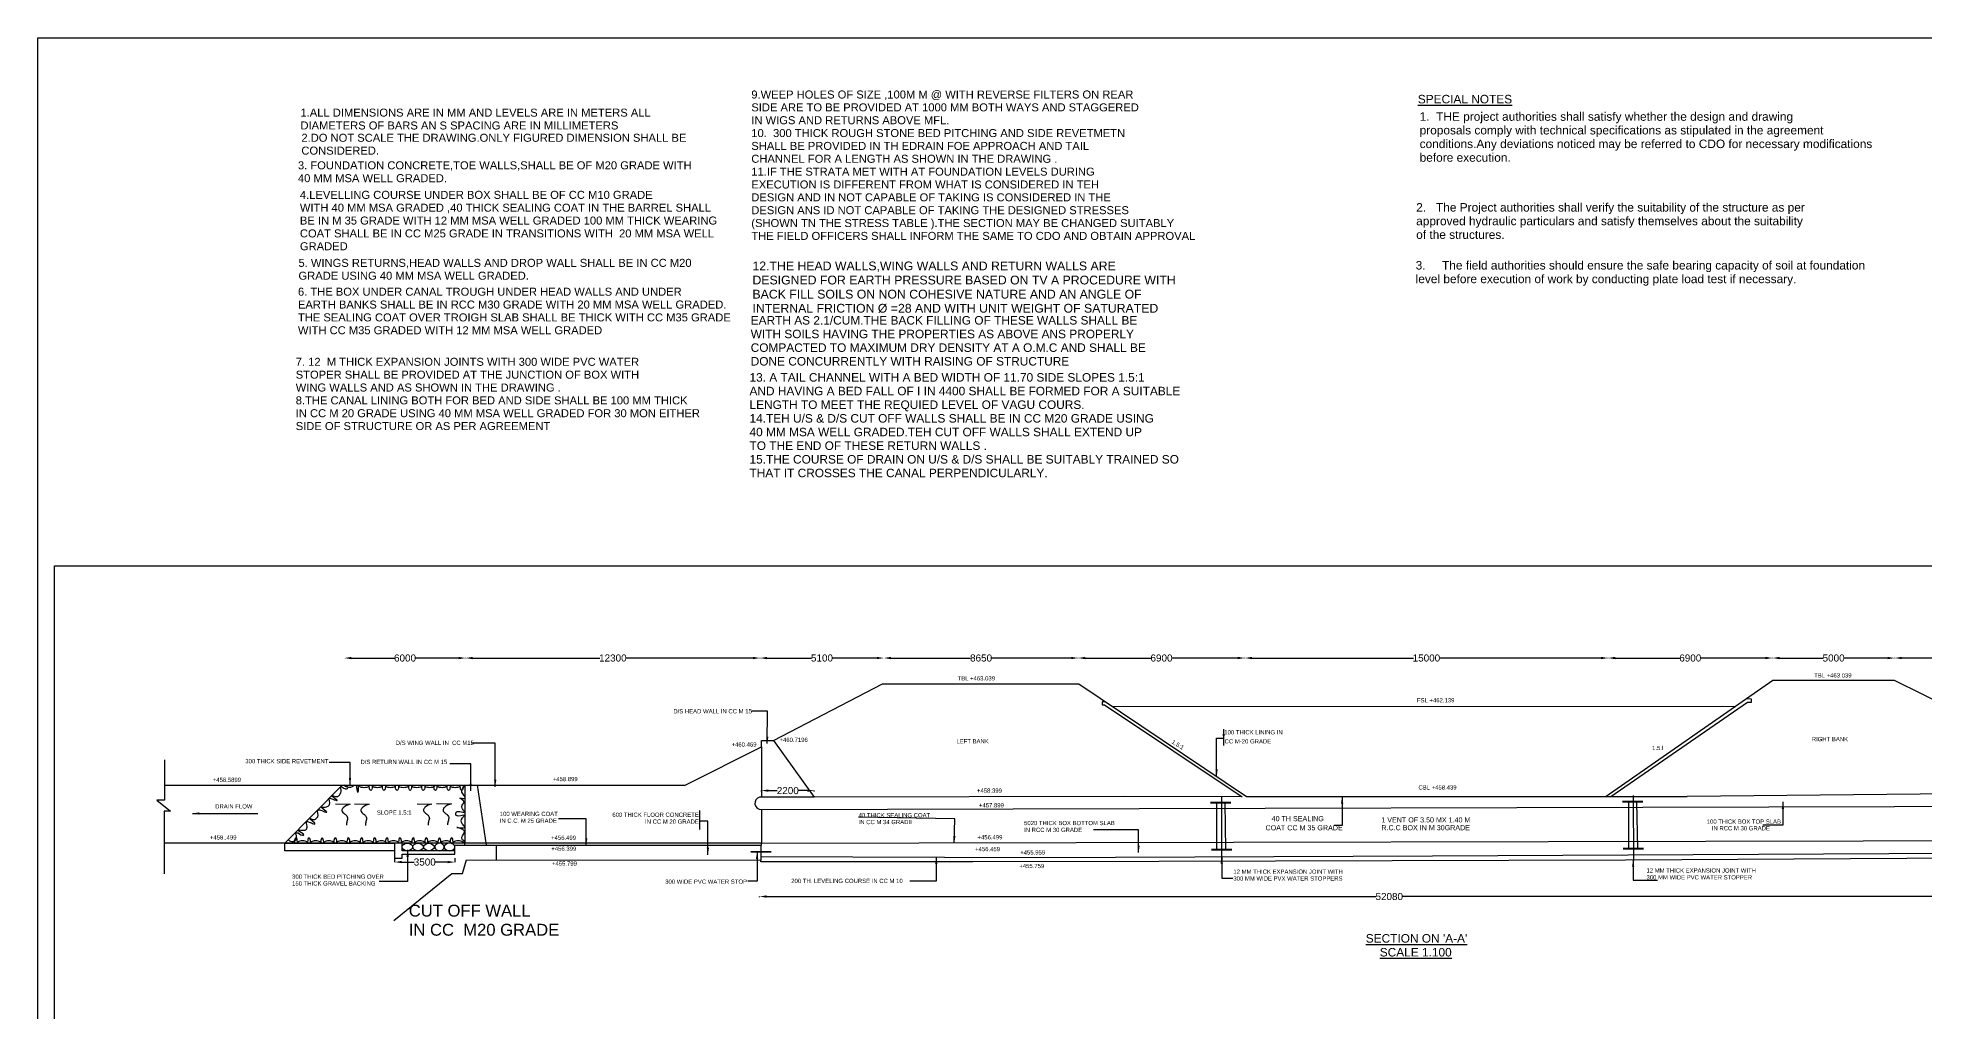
# Model space of a CAD drawing. Header units: inches. Extents: x 54780 to 117372, y -8578 to 34543.
# Drawn here: x 54780 to 94737, y 13926 to 34543 of the extents above; entities that cross this region are included whole.
import ezdxf

# ---------------------------------------------------------------- set-up
doc = ezdxf.new("R2010")
doc.units = ezdxf.units.IN
doc.header["$MEASUREMENT"] = 0
doc.layers.add('DIMENSION', color=7, linetype='Continuous')
doc.styles.get("Standard").update_dxf_attribs({"font": 'arial.ttf'})
doc.dimstyles.get("Standard").update_dxf_attribs({"dimtxt": 200, "dimasz": 150, "dimexe": 0.18, "dimexo": 0.0625, "dimgap": 0.09, "dimtad": 0, "dimtih": 1, "dimtoh": 1, "dimdec": 4, "dimzin": 0, "dimdsep": 46, "dimtxsty": 'Standard', "dimcen": 0.09, "dimadec": 0, "dimazin": 0, "dimtfac": 1, "dimtdec": 4, "dimtofl": 0, "dimtmove": 0, "dimatfit": 3, "dimfxl": 0, "dimtolj": 1, "dimtzin": 0, "dimarcsym": 0})

# ---------------------------------------------------------------- blocks, each defined once
blk = doc.blocks.new('*D1')
at = {"layer": 'Defpoints', "color": 0, "transparency": 16777216}
for p in [(61274, 21403), (63844, 21406), (63844, 21403)]:
    blk.add_point(p, dxfattribs=at)
at = {"layer": 'DIMENSION', "color": 0, "lineweight": -2, "transparency": 16777216}
for p, q in [((61274, 21403), (61274, 21406)), ((61424, 21406), (62335, 21406)), ((63694, 21406), (62784, 21406)), ((63844, 21403), (63844, 21406))]:
    blk.add_line(p, q, dxfattribs=at)
at = {"layer": 'DIMENSION', "color": 0, "transparency": 16777216}
for points in [[(61424, 21431), (61424, 21381), (61274, 21406)], [(63694, 21431), (63694, 21381), (63844, 21406)]]:
    blk.add_solid(points, dxfattribs=at)
at = {"layer": 'DIMENSION', "color": 0, "transparency": 16777216, "insert": (62559, 21406), "char_height": 150, "attachment_point": 5}
blk.add_mtext('\\A1;6000', dxfattribs=at)
blk = doc.blocks.new('*D2')
at = {"layer": 'Defpoints', "color": 0, "transparency": 16777216}
for p in [(63844, 21406), (70078, 21406), (70078, 21406)]:
    blk.add_point(p, dxfattribs=at)
at = {"layer": 'DIMENSION', "color": 0, "lineweight": -2, "transparency": 16777216}
for p, q in [((63844, 21406), (63844, 21407)), ((63994, 21406), (66686, 21406)), ((69928, 21406), (67236, 21406)), ((70078, 21406), (70078, 21407))]:
    blk.add_line(p, q, dxfattribs=at)
at = {"layer": 'DIMENSION', "color": 0, "transparency": 16777216}
for points in [[(63994, 21431), (63994, 21381), (63844, 21406)], [(69928, 21431), (69928, 21381), (70078, 21406)]]:
    blk.add_solid(points, dxfattribs=at)
at = {"layer": 'DIMENSION', "color": 0, "transparency": 16777216, "insert": (66961, 21406), "char_height": 150, "attachment_point": 5}
blk.add_mtext('\\A1;12300', dxfattribs=at)
blk = doc.blocks.new('*D3')
at = {"layer": 'Defpoints', "color": 0, "transparency": 16777216}
for p in [(70078, 21406), (72702, 21406), (72702, 21406)]:
    blk.add_point(p, dxfattribs=at)
at = {"layer": 'DIMENSION', "color": 0, "lineweight": -2, "transparency": 16777216}
for p, q in [((70078, 21406), (70078, 21406)), ((70228, 21406), (71166, 21406)), ((72552, 21406), (71614, 21406)), ((72702, 21406), (72702, 21406))]:
    blk.add_line(p, q, dxfattribs=at)
at = {"layer": 'DIMENSION', "color": 0, "transparency": 16777216}
for points in [[(70228, 21431), (70228, 21381), (70078, 21406)], [(72552, 21431), (72552, 21381), (72702, 21406)]]:
    blk.add_solid(points, dxfattribs=at)
at = {"layer": 'DIMENSION', "color": 0, "transparency": 16777216, "insert": (71390, 21406), "char_height": 150, "attachment_point": 5}
blk.add_mtext('\\A1;5100', dxfattribs=at)
blk = doc.blocks.new('*D4')
at = {"layer": 'Defpoints', "color": 0, "transparency": 16777216}
for p in [(72702, 21406), (76818, 21406), (76818, 21406)]:
    blk.add_point(p, dxfattribs=at)
at = {"layer": 'DIMENSION', "color": 0, "lineweight": -2, "transparency": 16777216}
for p, q in [((72702, 21406), (72702, 21406)), ((72852, 21406), (74536, 21406)), ((76668, 21406), (74984, 21406)), ((76818, 21406), (76818, 21406))]:
    blk.add_line(p, q, dxfattribs=at)
at = {"layer": 'DIMENSION', "color": 0, "transparency": 16777216}
for points in [[(72852, 21431), (72852, 21381), (72702, 21406)], [(76668, 21431), (76668, 21381), (76818, 21406)]]:
    blk.add_solid(points, dxfattribs=at)
at = {"layer": 'DIMENSION', "color": 0, "transparency": 16777216, "insert": (74760, 21406), "char_height": 150, "attachment_point": 5}
blk.add_mtext('\\A1;8650', dxfattribs=at)
blk = doc.blocks.new('*D5')
at = {"layer": 'Defpoints', "color": 0, "transparency": 16777216}
for p in [(76818, 21406), (80345, 21406), (80345, 21406)]:
    blk.add_point(p, dxfattribs=at)
at = {"layer": 'DIMENSION', "color": 0, "lineweight": -2, "transparency": 16777216}
for p, q in [((76818, 21406), (76818, 21407)), ((76968, 21406), (78357, 21406)), ((80195, 21406), (78805, 21406)), ((80345, 21406), (80345, 21407))]:
    blk.add_line(p, q, dxfattribs=at)
at = {"layer": 'DIMENSION', "color": 0, "transparency": 16777216}
for points in [[(76968, 21431), (76968, 21381), (76818, 21406)], [(80195, 21431), (80195, 21381), (80345, 21406)]]:
    blk.add_solid(points, dxfattribs=at)
at = {"layer": 'DIMENSION', "color": 0, "transparency": 16777216, "insert": (78581, 21406), "char_height": 150, "attachment_point": 5}
blk.add_mtext('\\A1;6900', dxfattribs=at)
blk = doc.blocks.new('*D6')
at = {"layer": 'Defpoints', "color": 0, "transparency": 16777216}
for p in [(80345, 21406), (88040, 21406), (88040, 21406)]:
    blk.add_point(p, dxfattribs=at)
at = {"layer": 'DIMENSION', "color": 0, "lineweight": -2, "transparency": 16777216}
for p, q in [((80345, 21406), (80345, 21407)), ((80495, 21406), (83917, 21406)), ((87890, 21406), (84467, 21406)), ((88040, 21406), (88040, 21407))]:
    blk.add_line(p, q, dxfattribs=at)
at = {"layer": 'DIMENSION', "color": 0, "transparency": 16777216}
for points in [[(80495, 21431), (80495, 21381), (80345, 21406)], [(87890, 21431), (87890, 21381), (88040, 21406)]]:
    blk.add_solid(points, dxfattribs=at)
at = {"layer": 'DIMENSION', "color": 0, "transparency": 16777216, "insert": (84192, 21406), "char_height": 150, "attachment_point": 5}
blk.add_mtext('\\A1;15000', dxfattribs=at)
blk = doc.blocks.new('*D7')
at = {"layer": 'Defpoints', "color": 0, "transparency": 16777216}
for p in [(88040, 21406), (91523, 21406), (91523, 21406)]:
    blk.add_point(p, dxfattribs=at)
at = {"layer": 'DIMENSION', "color": 0, "lineweight": -2, "transparency": 16777216}
for p, q in [((88040, 21406), (88040, 21407)), ((88190, 21406), (89557, 21406)), ((91373, 21406), (90005, 21406)), ((91523, 21406), (91523, 21407))]:
    blk.add_line(p, q, dxfattribs=at)
at = {"layer": 'DIMENSION', "color": 0, "transparency": 16777216}
for points in [[(88190, 21431), (88190, 21381), (88040, 21406)], [(91373, 21431), (91373, 21381), (91523, 21406)]]:
    blk.add_solid(points, dxfattribs=at)
at = {"layer": 'DIMENSION', "color": 0, "transparency": 16777216, "insert": (89781, 21406), "char_height": 150, "attachment_point": 5}
blk.add_mtext('\\A1;6900', dxfattribs=at)
blk = doc.blocks.new('*D8')
at = {"layer": 'Defpoints', "color": 0, "transparency": 16777216}
for p in [(91523, 21407), (94110, 21407), (94110, 21406)]:
    blk.add_point(p, dxfattribs=at)
at = {"layer": 'DIMENSION', "color": 0, "lineweight": -2, "transparency": 16777216}
for p, q in [((91523, 21406), (91523, 21406)), ((91673, 21406), (92592, 21406)), ((93960, 21406), (93040, 21406)), ((94110, 21406), (94110, 21406))]:
    blk.add_line(p, q, dxfattribs=at)
at = {"layer": 'DIMENSION', "color": 0, "transparency": 16777216}
for points in [[(91673, 21431), (91673, 21381), (91523, 21406)], [(93960, 21431), (93960, 21381), (94110, 21406)]]:
    blk.add_solid(points, dxfattribs=at)
at = {"layer": 'DIMENSION', "color": 0, "transparency": 16777216, "insert": (92816, 21406), "char_height": 150, "attachment_point": 5}
blk.add_mtext('\\A1;5000', dxfattribs=at)
blk = doc.blocks.new('*D9')
at = {"layer": 'Defpoints', "color": 0, "transparency": 16777216}
for p in [(94110, 21406), (96757, 21407), (96757, 21406)]:
    blk.add_point(p, dxfattribs=at)
at = {"layer": 'DIMENSION', "color": 0, "lineweight": -2, "transparency": 16777216}
for p, q in [((94110, 21406), (94110, 21407)), ((94260, 21407), (95209, 21407)), ((96607, 21407), (95657, 21407)), ((96757, 21406), (96757, 21407))]:
    blk.add_line(p, q, dxfattribs=at)
at = {"layer": 'DIMENSION', "color": 0, "transparency": 16777216}
for points in [[(94260, 21432), (94260, 21382), (94110, 21407)], [(96607, 21432), (96607, 21382), (96757, 21407)]]:
    blk.add_solid(points, dxfattribs=at)
at = {"layer": 'DIMENSION', "color": 0, "transparency": 16777216, "insert": (95433, 21407), "char_height": 150, "attachment_point": 5}
blk.add_mtext('\\A1;5140', dxfattribs=at)
blk = doc.blocks.new('*D12')
at = {"layer": 'Defpoints', "color": 0, "transparency": 16777216}
for p in [(70106, 18582), (71227, 18598), (71227, 18582)]:
    blk.add_point(p, dxfattribs=at)
at = {"layer": 'DIMENSION', "color": 0, "lineweight": -2, "transparency": 16777216}
for p, q in [((70106, 18582), (70106, 18598)), ((70256, 18598), (70441, 18598)), ((71077, 18598), (70891, 18598)), ((71227, 18582), (71227, 18598))]:
    blk.add_line(p, q, dxfattribs=at)
at = {"layer": 'DIMENSION', "color": 0, "transparency": 16777216}
for points in [[(70256, 18623), (70256, 18573), (70106, 18598)], [(71077, 18623), (71077, 18573), (71227, 18598)]]:
    blk.add_solid(points, dxfattribs=at)
at = {"layer": 'DIMENSION', "color": 0, "transparency": 16777216, "insert": (70666, 18598), "char_height": 150, "attachment_point": 5}
blk.add_mtext('\\A1;2200', dxfattribs=at)
blk = doc.blocks.new('*D15')
at = {"layer": 'Defpoints', "color": 0, "transparency": 16777216}
for p in [(62339, 17167), (63615, 17167), (63615, 17085)]:
    blk.add_point(p, dxfattribs=at)
at = {"layer": 'DIMENSION', "color": 0, "lineweight": -2, "transparency": 16777216}
for p, q in [((62339, 17167), (62339, 17084)), ((62489, 17085), (62753, 17085)), ((63465, 17085), (63201, 17085)), ((63615, 17167), (63615, 17084))]:
    blk.add_line(p, q, dxfattribs=at)
at = {"layer": 'DIMENSION', "color": 0, "transparency": 16777216}
for points in [[(62489, 17110), (62489, 17060), (62339, 17085)], [(63465, 17110), (63465, 17060), (63615, 17085)]]:
    blk.add_solid(points, dxfattribs=at)
at = {"layer": 'DIMENSION', "color": 0, "transparency": 16777216, "insert": (62977, 17085), "char_height": 150, "attachment_point": 5}
blk.add_mtext('\\A1;3500', dxfattribs=at)
blk = doc.blocks.new('*D17')
at = {"layer": 'Defpoints', "color": 0, "transparency": 16777216}
for p in [(70066, 16341), (96744, 16355), (96744, 16341)]:
    blk.add_point(p, dxfattribs=at)
at = {"layer": 'DIMENSION', "color": 0, "lineweight": -2, "transparency": 16777216}
for p, q in [((70066, 16341), (70066, 16355)), ((70216, 16355), (83123, 16355)), ((96594, 16355), (83687, 16355)), ((96744, 16341), (96744, 16355))]:
    blk.add_line(p, q, dxfattribs=at)
at = {"layer": 'DIMENSION', "color": 0, "transparency": 16777216}
for points in [[(70216, 16380), (70216, 16330), (70066, 16355)], [(96594, 16380), (96594, 16330), (96744, 16355)]]:
    blk.add_solid(points, dxfattribs=at)
at = {"layer": 'DIMENSION', "color": 0, "transparency": 16777216, "insert": (83405, 16355), "char_height": 150, "attachment_point": 5}
blk.add_mtext('\\A1;52080', dxfattribs=at)

msp = doc.modelspace()

# ---------------------------------------------------------------- linework, layer by layer
at = {"layer": 'DIMENSION'}
for points in [[(117372.35398, -8577.50084), (54779.65928, -8577.50084), (54779.65928, 34542.52834), (117372.35398, 34542.52834)], [(117372.35398, -5472.45186), (55137.83304, -5472.45186), (55137.83304, 23358.37048), (117372.35398, 23358.37048)], [(60016.55384, 17483.98858), (62339.30542, 17483.98858), (62339.30542, 17321.17053), (60016.55384, 17321.17053)]]:
    msp.add_lwpolyline(points, close=True, dxfattribs=at)
for points in [[(70363.99181, 19660.84559), (72672.31864, 20861.15888), (76827.75101, 20861.15888), (80378.20491, 18474.30721), (89714.38521, 18474.30721)], [(96506.20389, 19746.01508), (94102.68875, 20933.54502), (91529.49623, 20933.54502), (87997.19883, 18474.30721)], [(77394.62167, 20480.07065), (77394.62167, 20480.07065), (77327.72926, 20480.07065), (77327.72926, 20417.48204), (77372.90935, 20417.48204), (80289.29879, 18468.96273), (77789.04356, 18472.21613), (71227.47963, 18457.51477)], [(77534.37263, 20386.12074), (90737.31826, 20382.01897)], [(88101.40579, 18474.30721), (90994.99644, 20468.76055), (91076.07032, 20468.76055), (91076.07032, 20533.34153), (90967.16412, 20542.04107)], [(70105.57701, 19526.85473), (70105.57701, 19660.84559), (70363.99181, 19660.84559), (71227.47963, 18457.51477), (70067.96554, 18457.51477)], [(57462.83894, 19247.00237), (57462.83894, 18399.12097), (57303.83518, 18399.12097), (57595.08407, 18165.59662), (57458.0964, 18165.59662), (57458.0964, 16834.08756)], [(63827.05824, 18712.35799), (68494.27628, 18712.35799), (70105.57701, 19526.85473), (70105.57701, 18474.06201), (70105.57701, 18457.51477)], [(57462.83894, 18712.35799), (63827.05824, 18712.35799), (63827.05824, 17483.98858), (57458.0964, 17483.98858)], [(61230.65892, 18712.35799), (60016.55384, 17483.98858)], [(64282.89192, 17441.13584), (64093.59361, 18712.35799)], [(79849.22332, 18469.53536), (79853.77607, 17099.07901)], [(88572.36884, 18491.92252), (88576.92159, 17121.46617)], [(96762.51536, 18543.2815), (89714.38521, 18474.30721)], [(61085.26448, 18319.10293), (61398.99647, 18311.75821)], [(61486.67774, 18316.46501), (61800.40974, 18309.1203)], [(62815.03882, 18321.74084), (63128.77081, 18314.39612)], [(63227.01563, 18327.01654), (63540.74762, 18319.67182)], [(70105.57701, 18197.27644), (70105.57701, 17483.98858), (63827.05824, 17483.98858)], [(68797.43197, 18176.79283), (68797.43197, 17775.41272)], [(70105.57701, 18197.27644), (96772.44977, 18271.98352)], [(70105.57701, 17483.98858), (96775.23951, 17543.31832), (96772.44977, 18271.98352)], [(79746.6627, 18341.74654), (79746.6627, 17347.8593)], [(79944.95851, 17347.8593), (79927.82271, 18341.74654)], [(88469.80822, 18364.1337), (88469.80822, 17370.24646)], [(88668.10403, 17370.24646), (88650.96822, 18364.1337)], [(62320.61553, 15848.99617), (63551.01626, 16839.71416), (63772.89834, 16839.71416), (63858.36401, 17135.22235), (70099.99739, 17122.06097), (70099.99739, 17441.13584)], [(62339.30542, 17321.17053), (62339.30542, 17167.29316), (62495.628, 17167.29316), (62495.628, 17251.90705), (63615.69031, 17251.90705), (63615.69031, 17325.20394), (62495.628, 17325.20394), (62495.628, 17483.98858)], [(63615.69031, 17325.20394), (63615.69031, 17441.13584), (63827.05824, 17441.13584), (63827.05824, 17483.98858)], [(63827.05824, 17441.13584), (70105.57701, 17441.13584), (70105.57701, 17483.98858)], [(64492.7457, 17441.13584), (64492.09782, 17133.88603)], [(96749.62564, 17218.68678), (96749.73101, 17171.32415), (88406.16908, 17127.49066), (78526.90756, 17094.67106), (74582.75113, 17089.349), (70094.1818, 17088.93714), (70094.17876, 17122.07324)], [(70099.99739, 17203.17117), (75926.9149, 17183.82669), (84323.93517, 17217.14852), (96749.4933, 17278.17527)]]:
    msp.add_lwpolyline(points, dxfattribs=at)
at = {"layer": 'DIMENSION', "const_width": 40}
for points in [[(88339.83796, 18364.1337), (88776.47674, 18364.1337)], [(79616.69244, 18341.74654), (80053.33122, 18341.74654)], [(69880.3528, 17301.39546), (70316.99159, 17301.39546)], [(79635.76917, 17347.8593), (80072.40796, 17347.8593)], [(88358.91469, 17370.24646), (88795.55347, 17370.24646)]]:
    msp.add_lwpolyline(points, dxfattribs=at)
at = {"layer": 'DIMENSION'}
for centre, radius, start, end in [((70101.17299, 18329.47704), 132.27394, 104.539692729, 271.907994422), ((60166.80979, 17616.51999), 97.22274, 217.233481947, 53.435738486)]:
    msp.add_arc(centre, radius, start, end, dxfattribs=at)
at = {"layer": 'DIMENSION', "extrusion": (0, 0, -1)}
for centre, major_axis, ratio, start_param, end_param in [((61693.52417, 18712.35799), (-107.71712, 0), 0.4932647039, 3.1415926536, 6.2831853072), ((61832.73432, 18698.30507), (0, 100.60708), 0.3161291541, 1.4306568343, 4.8525284729), ((61971.94448, 18712.35799), (-107.71712, 0), 0.4932647039, 3.1415926536, 6.2831853072), ((62111.15463, 18698.30507), (0, 100.60708), 0.3161291541, 1.4306568343, 4.8525284729), ((62250.36479, 18712.35799), (-107.71712, 0), 0.4932647039, 3.1415926536, 6.2831853072), ((62389.57494, 18698.30507), (0, 100.60708), 0.3161291541, 1.4306568343, 4.8525284729), ((62528.7851, 18712.35799), (-107.71712, 0), 0.4932647039, 3.1415926536, 6.2831853072), ((62667.99525, 18698.30507), (0, 100.60708), 0.3161291541, 1.4306568343, 4.8525284729), ((62807.2054, 18712.35799), (-107.71712, 0), 0.4932647039, 3.1415926536, 6.2831853072), ((62946.41556, 18698.30507), (0, 100.60708), 0.3161291541, 1.4306568343, 4.8525284729), ((63085.62571, 18712.35799), (-107.71712, 0), 0.4932647039, 3.1415926536, 6.2831853072), ((63203.38604, 18698.30507), (0, 100.60708), 0.3161291541, 1.4306568343, 4.8525284729), ((63342.59619, 18712.35799), (-107.71712, 0), 0.4932647039, 3.1415926536, 6.2831853072), ((63481.80635, 18698.30507), (0, 100.60708), 0.3161291541, 1.4306568343, 4.8525284729), ((63621.0165, 18712.35799), (-107.71712, 0), 0.4932647039, 3.1415926536, 6.2831853072), ((63760.22666, 18698.30507), (0, 100.60708), 0.3161291541, 1.4306568343, 4.8525284729)]:
    msp.add_ellipse(centre, major_axis=major_axis, ratio=ratio, start_param=start_param, end_param=end_param, dxfattribs=at)
at = {"layer": 'DIMENSION'}
for centre, major_axis, ratio, start_param, end_param in [((60247.58658, 17498.0415), (0, -100.60708), 0.3161291541, 1.4306568343, 4.8525284729), ((60526.00689, 17498.0415), (0, -100.60708), 0.3161291541, 1.4306568343, 4.8525284729), ((60804.4272, 17498.0415), (0, -100.60708), 0.3161291541, 1.4306568343, 4.8525284729), ((61082.84751, 17498.0415), (0, -100.60708), 0.3161291541, 1.4306568343, 4.8525284729), ((61361.26782, 17498.0415), (0, -100.60708), 0.3161291541, 1.4306568343, 4.8525284729), ((61639.68812, 17498.0415), (0, -100.60708), 0.3161291541, 1.4306568343, 4.8525284729), ((61918.10843, 17498.0415), (0, -100.60708), 0.3161291541, 1.4306568343, 4.8525284729), ((62175.07891, 17498.0415), (0, -100.60708), 0.3161291541, 1.4306568343, 4.8525284729), ((62453.49922, 17498.0415), (0, -100.60708), 0.3161291541, 1.4306568343, 4.8525284729), ((62731.91953, 17498.0415), (0, -100.60708), 0.3161291541, 1.4306568343, 4.8525284729), ((63010.33984, 17498.0415), (0, -100.60708), 0.3161291541, 1.4306568343, 4.8525284729), ((63288.76015, 17498.0415), (0, -100.60708), 0.3161291541, 1.4306568343, 4.8525284729), ((63545.73063, 17498.0415), (0, -100.60708), 0.3161291541, 1.4306568343, 4.8525284729), ((60386.79674, 17483.98858), (-107.71712, 0), 0.4932647039, 3.1415926536, 6.2831853072), ((60665.21704, 17483.98858), (-107.71712, 0), 0.4932647039, 3.1415926536, 6.2831853072), ((60943.63735, 17483.98858), (-107.71712, 0), 0.4932647039, 3.1415926536, 6.2831853072), ((61222.05766, 17483.98858), (-107.71712, 0), 0.4932647039, 3.1415926536, 6.2831853072), ((61500.47797, 17483.98858), (-107.71712, 0), 0.4932647039, 3.1415926536, 6.2831853072), ((61778.89828, 17483.98858), (-107.71712, 0), 0.4932647039, 3.1415926536, 6.2831853072), ((62057.31859, 17483.98858), (-107.71712, 0), 0.4932647039, 3.1415926536, 6.2831853072), ((62314.28907, 17483.98858), (-107.71712, 0), 0.4932647039, 3.1415926536, 6.2831853072), ((62592.70938, 17483.98858), (-107.71712, 0), 0.4932647039, 3.1415926536, 6.2831853072), ((62871.12968, 17483.98858), (-107.71712, 0), 0.4932647039, 3.1415926536, 6.2831853072), ((63149.54999, 17483.98858), (-107.71712, 0), 0.4932647039, 3.1415926536, 6.2831853072), ((63427.9703, 17483.98858), (-107.71712, 0), 0.4932647039, 3.1415926536, 6.2831853072), ((63684.94078, 17483.98858), (-107.71712, 0), 0.4932647039, 3.1415926536, 6.2831853072)]:
    msp.add_ellipse(centre, major_axis=major_axis, ratio=ratio, start_param=start_param, end_param=end_param, dxfattribs=at)
for centre in [(62609.08276, 17404.59626), (62835.99228, 17404.59626), (63062.9018, 17404.59626)]:
    msp.add_ellipse(centre, major_axis=(-113.45476, 0), ratio=0.6879359934, dxfattribs=at)
at = {"layer": 'DIMENSION', "extrusion": (0, 0, -1)}
for centre, major_axis, ratio in [((63289.81132, 17404.59626), (98.96946, 0), 0.7886231884), ((63502.23555, 17404.59626), (113.45476, 0), 0.6879359934)]:
    msp.add_ellipse(centre, major_axis=major_axis, ratio=ratio, dxfattribs=at)
at = {"layer": 'DIMENSION'}
for points in [[(60224.7277, 17694.60824), (60262.89299, 17706.98779), (60386.88498, 17653.15341), (60411.68344, 17653.48369), (60330.6752, 17728.78568), (60290.42045, 17761.0728), (60351.62261, 17763.65621), (60461.03619, 17771.04788), (60485.35035, 17844.96384), (60470.47141, 17943.23916), (60528.39198, 17932.87146), (60622.47709, 17896.44141), (60648.37716, 17891.16172), (60536.62286, 18010.16781), (60635.6913, 17986.19657), (60685.90553, 18015.76288), (60712.33395, 18044.80126), (60710.18221, 18185.76628), (60793.88522, 18177.13716), (60855.72775, 18148.62672), (60900.65619, 18139.1232), (60785.42817, 18249.4692), (60871.05623, 18248.94127), (60912.81312, 18262.66849), (60962.49872, 18307.01814), (60955.78294, 18434.25253), (61027.12955, 18416.82282), (61091.61499, 18396.23198), (61121.74358, 18387.78445), (61037.17252, 18459.0605), (61008.40555, 18487.4934), (61111.70062, 18472.78784), (61150.81462, 18484.93115), (61188.49991, 18527.39993), (61203.82838, 18576.50121), (61200.65685, 18640.91377), (61194.38981, 18675.66276), (61266.19927, 18650.41717), (61322.22765, 18633.5221), (61346.6397, 18657.55426), (61274.75421, 18712.35799), (61361.43954, 18671.28149), (61443.89635, 18687.12069), (61482.4817, 18712.35799), (61510.18594, 18712.35799), (61528.38852, 18685.8897), (61538.1902, 18646.26189), (61545.74747, 18589.01788), (61554.61539, 18568.03854), (61577.06492, 18658.82269), (61577.06492, 18712.35799), (61577.99839, 18713.83536)], [(63827.05824, 17508.63804), (63762.90231, 17609.91902), (63816.64195, 17742.59718), (63657.45064, 17819.57076), (63827.05824, 17819.57076), (63767.92552, 17898.00432), (63774.00917, 18018.52873), (63814.56742, 18074.23318), (63643.21255, 18074.23318), (63643.21255, 18142.72273), (63827.05824, 18142.72273), (63789.22248, 18189.31193), (63771.98503, 18292.61861), (63810.5154, 18360.47682), (63721.28737, 18440.48878), (63827.05824, 18440.48878), (63789.27689, 18523.09558), (63764.942, 18562.59523), (63827.05824, 18712.35799)], [(61398.99647, 18311.75821), (61250.45536, 18236.1926), (61221.85855, 18177.70364), (61284.49893, 18101.53205), (61325.35144, 18062.08593), (61343.05418, 18025.36035), (61329.42074, 17945.74016), (61318.52666, 17864.12761)], [(61800.40974, 18309.1203), (61651.86863, 18233.55469), (61623.27181, 18175.06573), (61685.9122, 18098.89414), (61726.76471, 18059.44802), (61744.46744, 18022.72243), (61730.83401, 17943.10225), (61719.93993, 17861.4897)], [(63128.77081, 18314.39612), (62980.22971, 18238.83051), (62951.63289, 18180.34155), (63014.27327, 18104.16996), (63055.12579, 18064.72384), (63072.82852, 18027.99826), (63059.19509, 17948.37808), (63048.30101, 17866.76552)], [(63540.74762, 18319.67182), (63392.20651, 18244.10622), (63363.6097, 18185.61726), (63426.25008, 18109.44567), (63467.10259, 18069.99954), (63484.80533, 18033.27396), (63471.17189, 17953.65378), (63460.27781, 17872.04123)]]:
    msp.add_spline(points, degree=3, dxfattribs=at)

# ---------------------------------------------------------------- texts
for s, height, p in [('9.WEEP HOLES OF SIZE ,100M M @ WITH REVERSE FILTERS ON REAR', 169.4546561, (69893.24963, 33255.57018)), ('%%USPECIAL NOTES', 180, (84009.37815, 33152.52053)), ('1.ALL DIMENSIONS ARE IN MM AND LEVELS ARE IN METERS ALL ', 169.4546561, (60344.15547, 32871.8741)), ('DIAMETERS OF BARS AN S SPACING ARE IN MILLIMETERS  ', 169.4546561, (60344.15547, 32599.66011)), ('SIDE ARE TO BE PROVIDED AT 1000 MM BOTH WAYS AND STAGGERED', 169.4546561, (69893.24963, 32983.35619)), ('IN WIGS AND RETURNS ABOVE MFL.', 169.4546561, (69893.24963, 32711.14219)), ('1.  THE project authorities shall satisfy whether the design and drawing ', 180, (84048.55413, 32783.8851)), ('2.DO NOT SCALE THE DRAWING.ONLY FIGURED DIMENSION SHALL BE ', 169.4546561, (60363.70914, 32339.43045)), ('10.  300 THICK ROUGH STONE BED PITCHING AND SIDE REVETMETN ', 169.4546561, (69893.24963, 32438.92819)), ('conditions.Any deviations noticed may be referred to CDO for necessary modifications', 180, (84048.55413, 32205.57677)), ('proposals comply with technical specifications as stipulated in the agreement', 180, (84048.55413, 32494.73094)), ('CONSIDERED.  ', 169.4546561, (60363.70914, 32067.21645)), ('SHALL BE PROVIDED IN TH EDRAIN FOE APPROACH AND TAIL ', 169.4546561, (69893.24963, 32166.7142)), ('CHANNEL FOR A LENGTH AS SHOWN IN THE DRAWING .', 169.4546561, (69893.24963, 31894.5002)), ('before execution.', 180, (84048.55413, 31916.42261)), ('40 MM MSA WELL GRADED.', 169.4546561, (60290.67367, 31483.59399)), ('3. FOUNDATION CONCRETE,TOE WALLS,SHALL BE OF M20 GRADE WITH ', 169.4546561, (60290.67367, 31755.80798)), ('11.IF THE STRATA MET WITH AT FOUNDATION LEVELS DURING  ', 169.4546561, (69893.24963, 31622.28621)), ('4.LEVELLING COURSE UNDER BOX SHALL BE OF CC M10 GRADE', 169.4546561, (60332.40837, 31130.49811)), ('EXECUTION IS DIFFERENT FROM WHAT IS CONSIDERED IN TEH ', 169.4546561, (69893.24963, 31350.07221)), ('DESIGN AND IN NOT CAPABLE OF TAKING IS CONSIDERED IN THE ', 169.4546561, (69893.24963, 31077.85822)), ('WITH 40 MM MSA GRADED ,40 THICK SEALING COAT IN THE BARREL SHALL', 169.4546561, (60332.40837, 30858.28411)), ('DESIGN ANS ID NOT CAPABLE OF TAKING THE DESIGNED STRESSES', 169.4546561, (69893.24963, 30805.64422)), ('2.   The Project authorities shall verify the suitability of the structure as per ', 180, (83975.44066, 30860.73853)), ('COAT SHALL BE IN CC M25 GRADE IN TRANSITIONS WITH  20 MM MSA WELL', 169.4546561, (60332.40837, 30313.85612)), ('BE IN M 35 GRADE WITH 12 MM MSA WELL GRADED 100 MM THICK WEARING', 169.4546561, (60332.40837, 30586.07011)), ('THE FIELD OFFICERS SHALL INFORM THE SAME TO CDO AND OBTAIN APPROVAL ', 169.4546561, (69893.24963, 30261.21623)), ('(SHOWN TN THE STRESS TABLE ).THE SECTION MAY BE CHANGED SUITABLY', 169.4546561, (69893.24963, 30533.43022)), ('of the structures.  ', 180, (83975.44066, 30282.4302)), ('approved hydraulic particulars and satisfy themselves about the suitability', 180, (83975.44066, 30571.58437)), ('GRADED ', 169.454656, (60332.40837, 30041.64212)), ('5. WINGS RETURNS,HEAD WALLS AND DROP WALL SHALL BE IN CC M20 ', 169.4546561, (60302.45176, 29690.16249)), ('GRADE USING 40 MM MSA WELL GRADED.', 169.4546561, (60302.45176, 29417.94849)), ('12.THE HEAD WALLS,WING WALLS AND RETURN WALLS ARE ', 185.9817075, (69917.8014, 29616.82742)), ('3.     The field authorities should ensure the safe bearing capacity of soil at foundation', 180, (83964.01345, 29633.76963)), ('6. THE BOX UNDER CANAL TROUGH UNDER HEAD WALLS AND UNDER ', 169.4546561, (60290.80286, 29079.55502)), ('DESIGNED FOR EARTH PRESSURE BASED ON TV A PROCEDURE WITH ', 185.9817075, (69917.8014, 29318.06417)), ('BACK FILL SOILS ON NON COHESIVE NATURE AND AN ANGLE OF ', 185.9817075, (69917.8014, 29019.30092)), ('level before execution of work by conducting plate load test if necessary.', 180, (83964.01345, 29344.61547)), ('EARTH BANKS SHALL BE IN RCC M30 GRADE WITH 20 MM MSA WELL GRADED.', 169.4546561, (60290.80286, 28807.34103)), ('INTERNAL FRICTION Ø =28 AND WITH UNIT WEIGHT OF SATURATED ', 185.9817075, (69917.8014, 28720.53767)), ('WITH CC M35 GRADED WITH 12 MM MSA WELL GRADED', 169.4546561, (60290.80286, 28262.91304)), ('THE SEALING COAT OVER TROIGH SLAB SHALL BE THICK WITH CC M35 GRADE', 169.4546561, (60290.80286, 28535.12703)), ('EARTH AS 2.1/CUM.THE BACK FILLING OF THESE WALLS SHALL BE ', 180, (69880.30933, 28468.17076)), ('WITH SOILS HAVING THE PROPERTIES AS ABOVE ANS PROPERLY ', 180, (69880.30933, 28179.0166)), ('COMPACTED TO MAXIMUM DRY DENSITY AT A O.M.C AND SHALL BE ', 180, (69880.30933, 27889.86244)), ('7. 12  M THICK EXPANSION JOINTS WITH 300 WIDE PVC WATER', 169.4546561, (60243.98613, 27594.8125)), ('DONE CONCURRENTLY WITH RAISING OF STRUCTURE ', 180, (69880.30933, 27600.70828)), ('WING WALLS AND AS SHOWN IN THE DRAWING .', 169.4546561, (60243.98613, 27050.38451)), ('STOPER SHALL BE PROVIDED AT THE JUNCTION OF BOX WITH ', 169.4546561, (60243.98613, 27322.59851)), ('13. A TAIL CHANNEL WITH A BED WIDTH OF 11.70 SIDE SLOPES 1.5:1', 180, (69854.92234, 27259.4312)), ('8.THE CANAL LINING BOTH FOR BED AND SIDE SHALL BE 100 MM THICK', 169.4546561, (60243.98613, 26778.17051)), ('AND HAVING A BED FALL OF I IN 4400 SHALL BE FORMED FOR A SUITABLE', 180, (69854.92234, 26970.27704)), ('LENGTH TO MEET THE REQUIED LEVEL OF VAGU COURS.', 180, (69854.92234, 26681.12287)), ('SIDE OF STRUCTURE OR AS PER AGREEMENT ', 169.4546561, (60243.98613, 26233.74252)), ('IN CC M 20 GRADE USING 40 MM MSA WELL GRADED FOR 30 MON EITHER', 169.4546561, (60243.98613, 26505.95652)), ('14.TEH U/S & D/S CUT OFF WALLS SHALL BE IN CC M20 GRADE USING ', 180, (69854.92234, 26391.96871)), ('TO THE END OF THESE RETURN WALLS .', 180, (69854.92234, 25813.66039)), ('40 MM MSA WELL GRADED.TEH CUT OFF WALLS SHALL EXTEND UP ', 180, (69854.92234, 26102.81455)), ('15.THE COURSE OF DRAIN ON U/S & D/S SHALL BE SUITABLY TRAINED SO', 180, (69854.92234, 25524.50622)), ('THAT IT CROSSES THE CANAL PERPENDICULARLY.', 180, (69854.92234, 25235.35206)), ('TBL +463.039', 90, (74261.94473, 20931.76908)), ('TBL +463.039', 90, (92403.72598, 20993.95558)), ('FSL +462.139', 90, (83991.99312, 20466.94659)), ('D/S HEAD WALL IN CC M 15 ', 90, (68242.09737, 20234.19465)), ('D/S WING WALL IN  CC M15 ', 90, (62362.18873, 19565.34878)), ('+460.469', 90, (69475.82012, 19531.36204)), ('+460.7196', 90, (70491.28593, 19629.23481)), ('LEFT BANK ', 90, (74237.37863, 19599.55359)), ('100 THICK LINING IN  ', 90, (79910.98289, 19788.78327)), ('CC M-20 GRADE ', 90, (79918.73941, 19597.31439)), ('RIGHT BANK ', 90, (92354.06716, 19644.77483)), ('300 THICK SIDE REVETMENT ', 90, (59176.10603, 19176.91384)), ('D/S RETURN WALL IN CC M 15 ', 90, (61615.80203, 19161.1386)), ('1.5:l', 90, (88971.98, 19456.33036)), ('+458.5899', 90, (58488.17121, 18781.68617)), ('+458.899', 90, (65687.96563, 18798.56011)), ('+458.399', 90, (74672.96619, 18553.66471)), ('CBL +458.439', 90, (84023.7776, 18620.61999)), ('DRAIN FLOW', 90, (58538.09305, 18219.96033)), ('SLOPE 1.5:1', 90, (61962.13679, 18088.95654)), ('100 WEARING COAT ', 90, (64565.27422, 18060.73447)), ('IN C.C. M 25 GRADE ', 90, (64565.27422, 17916.15739)), ('600 THICK FLOOR CONCRETE ', 90, (66950.9471, 18042.09833)), ('IN CC M 20 GRADE ', 90, (67642.67274, 17897.52124)), ('40 THICK SEALING COAT ', 90, (72166.55951, 18032.77553)), ('+457.899', 90, (74714.88116, 18243.84573)), ('40 TH SEALING ', 108, (80913.69778, 17950.74106)), ('1 VENT OF 3.50 MX 1.40 M', 108, (83237.33089, 17925.13048)), ('100 THICK BOX TOP SLAB ', 90, (90129.86382, 17897.28883)), ('+458..499', 90, (58426.94802, 17561.48487)), ('+456.499', 90, (65653.53681, 17555.41128)), ('IN CC M 34 GRADE', 90, (72166.55951, 17888.19844)), ('+456.499', 90, (74684.59017, 17565.53041)), ('5020 THICK BOX BOTTOM SLAB ', 90, (75670.53894, 17867.03872)), ('IN RCC M 30 GRADE', 90, (75670.53894, 17722.46164)), ('COAT CC M 35 GRADE', 108, (80784.63557, 17757.24688)), ('R.C.C BOX IN M 30GRADE ', 108, (83237.33089, 17759.22373)), ('IN RCC M 30 GRADE', 90, (90237.26082, 17757.18319)), ('+456.399', 90, (65657.28099, 17324.375)), ('+456.459', 90, (74633.28295, 17315.69029)), ('+455.959', 90, (75588.88085, 17245.22258)), ('300 THICK BED PITCHING OVER', 90, (60167.88767, 16731.44633)), ('+455.799', 90, (65671.76094, 17009.57493)), ('+455.759', 90, (75569.64057, 16956.94537)), ('300 MM WIDE PVX WATER STOPPERS', 90, (80102.80837, 16692.41572)), ('12 MM THICK EXPANSION JOINT WITH ', 90, (80102.80837, 16836.9928)), ('300 MM WIDE PVC WATER STOPPER ', 90, (88853.0164, 16717.68015)), ('12 MM THICK EXPANSION JOINT WITH ', 90, (88853.0164, 16862.25723)), ('150 THICK GRAVEL BACKING', 90, (60167.88767, 16586.86925)), ('300 WIDE PVC WATER STOP ', 90, (68069.33287, 16625.45162)), ('200 TH. LEVELING COURSE IN CC M 10 ', 90, (70738.53772, 16641.88343)), ('CUT OFF WALL ', 251.9109233, (62638.40841, 15930.53754)), ('IN CC  M20 GRADE', 251.9109233, (62638.40841, 15525.86481)), ("%%USECTION ON 'A-A'", 180, (82907.58913, 15378.89271)), ('%%USCALE 1.100', 180, (83204.13628, 15085.61424))]:
    msp.add_text(s, height=height, dxfattribs=at).set_placement(p)
msp.add_text('1.5:1', height=90, rotation=327.791048526, dxfattribs=at).set_placement((78786.57275, 19607.81719))

# ---------------------------------------------------------------- dimensions: what is measured, and where the dimension line sits
for base, p1, p2, text, picture, middle in [((63844.37642, 21406.19028), (61274.33729, 21402.8728), (63844.37642, 21402.8728), '6000', '*D1', (62559.35685, 21406.19028)), ((70077.76064, 21406.37028), (63844.37642, 21406.19028), (70077.76064, 21406.19028), '12300', '*D2', (66961.06853, 21406.37028)), ((72701.91572, 21406.19028), (70077.76064, 21406.19028), (72701.91572, 21406.19028), '5100', '*D3', (71389.83818, 21406.19028)), ((76817.56782, 21406.19028), (72701.91572, 21406.19028), (76817.56782, 21406.19028), '8650', '*D4', (74759.74177, 21406.19028)), ((80344.5227, 21406.37028), (76817.56782, 21406.37028), (80344.5227, 21406.37028), '6900', '*D5', (78581.04526, 21406.37028)), ((88039.79879, 21406.37028), (80344.5227, 21406.37028), (88039.79879, 21406.37028), '15000', '*D6', (84192.16074, 21406.37028)), ((91522.51769, 21406.37028), (88039.79879, 21406.37028), (91522.51769, 21406.37028), '6900', '*D7', (89781.15824, 21406.37028)), ((94109.80377, 21406.37028), (91522.51769, 21406.55028), (94109.80377, 21406.55028), '5000', '*D8', (92816.16073, 21406.37028)), ((96756.78068, 21406.55028), (94109.80377, 21406.19028), (96756.78068, 21406.19028), '5140', '*D9', (95433.29222, 21406.55028)), ((71226.57987, 18597.60582), (70105.57701, 18582.06189), (71226.57987, 18582.06189), '2200', '*D12', (70666.07844, 18597.60582)), ((63615.14725, 17084.63034), (62339.30542, 17167.29316), (63615.14725, 17167.29316), '3500', '*D15', (62977.22634, 17084.63034)), ((96743.84921, 16354.91808), (70066.42977, 16341.23838), (96743.84921, 16341.23838), '52080', '*D17', (83405.13949, 16354.91808))]:
    dim = msp.add_linear_dim(base=base, p1=p1, p2=p2, text=text, dimstyle='Standard', override={"dimtxt": 150}, dxfattribs=at)
    dim.commit()
    dim.dimension.update_dxf_attribs({"geometry": picture, "text_midpoint": middle})

# ---------------------------------------------------------------- leaders
for points in [[(70231.60549, 19593.17641), (70233.76948, 20282.70953), (69898.35288, 20282.70953)], [(64469.14422, 18680.30159), (64469.14422, 19602.00056), (63966.15633, 19602.00056)], [(79748.56742, 18897.59148), (79748.56742, 19709.29756), (79900.10728, 19709.29756)], [(79897.71911, 19902.56579), (79897.71911, 19550.62672)], [(61393.86256, 18714.45201), (61393.86256, 19195.55881), (60950.74603, 19195.55881)], [(63949.59579, 18596.08921), (63949.59579, 19163.53409), (63509.91483, 19163.53409)], [(82406.24953, 18474.30721), (82406.24953, 17861.36171), (82236.27156, 17861.36171)], [(58055.78632, 18114.3929), (59438.84643, 18114.3929)], [(66396.99897, 17441.13584), (66396.99897, 18003.06112), (65809.55824, 18003.06112)], [(74191.15851, 17486.77751), (74203.30936, 18003.29811), (72166.55951, 18032.77553)], [(91742.07298, 18361.12864), (91742.07298, 17865.94037), (91315.76455, 17865.94037)], [(68973.64361, 17239.26304), (68973.64361, 17949.34403), (68799.66351, 17949.34403)], [(78095.89867, 17285.85166), (78095.89867, 17768.61169), (77143.20025, 17768.61169)], [(62614.37086, 17344.08565), (62614.37086, 16676.86074), (62008.32684, 16676.86074)], [(70014.88997, 17301.39546), (70014.88997, 16682.8348), (69816.79715, 16682.8348)], [(73810.62093, 17190.85246), (73810.62093, 16681.82941), (73254.05895, 16681.82941)], [(79857.32652, 17203.18686), (79857.32652, 16744.18232), (80093.74686, 16744.18232)], [(88570.64916, 17135.5124), (88570.64916, 16700.18493), (89086.13215, 16700.18493)]]:
    msp.add_leader(points, dimstyle='Standard', override={"dimtxt": 150}, dxfattribs=at)

doc.saveas('drawing.dxf')
